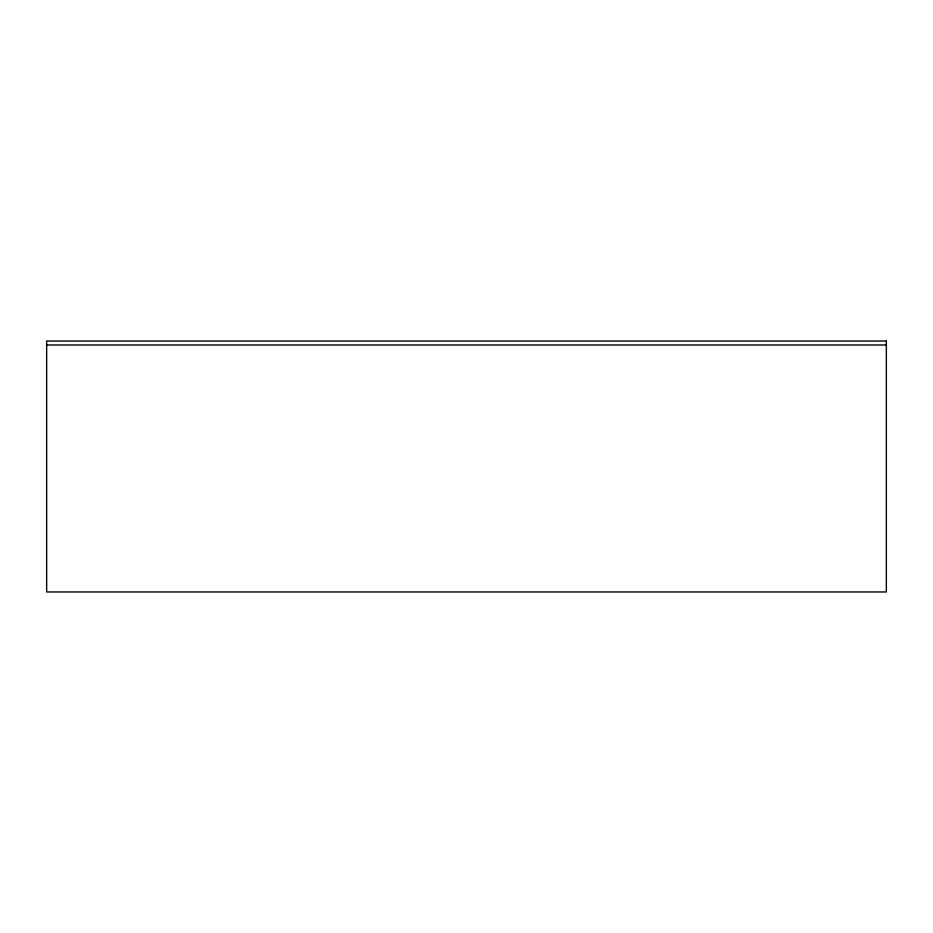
<?xml version="1.0" encoding="UTF-8"?>
<svg xmlns="http://www.w3.org/2000/svg" width="933" height="933" viewBox="0 0 933 933"><rect width="100%" height="100%" fill="white"/><g stroke="black" fill="none" stroke-linecap="round" stroke-linejoin="round"><path stroke-width="1.4" d="M46.65 344.988L886.35 344.988M886.35 341.035L46.65 341.035L46.65 591.965L886.35 591.965L886.35 341.035"/></g></svg>
